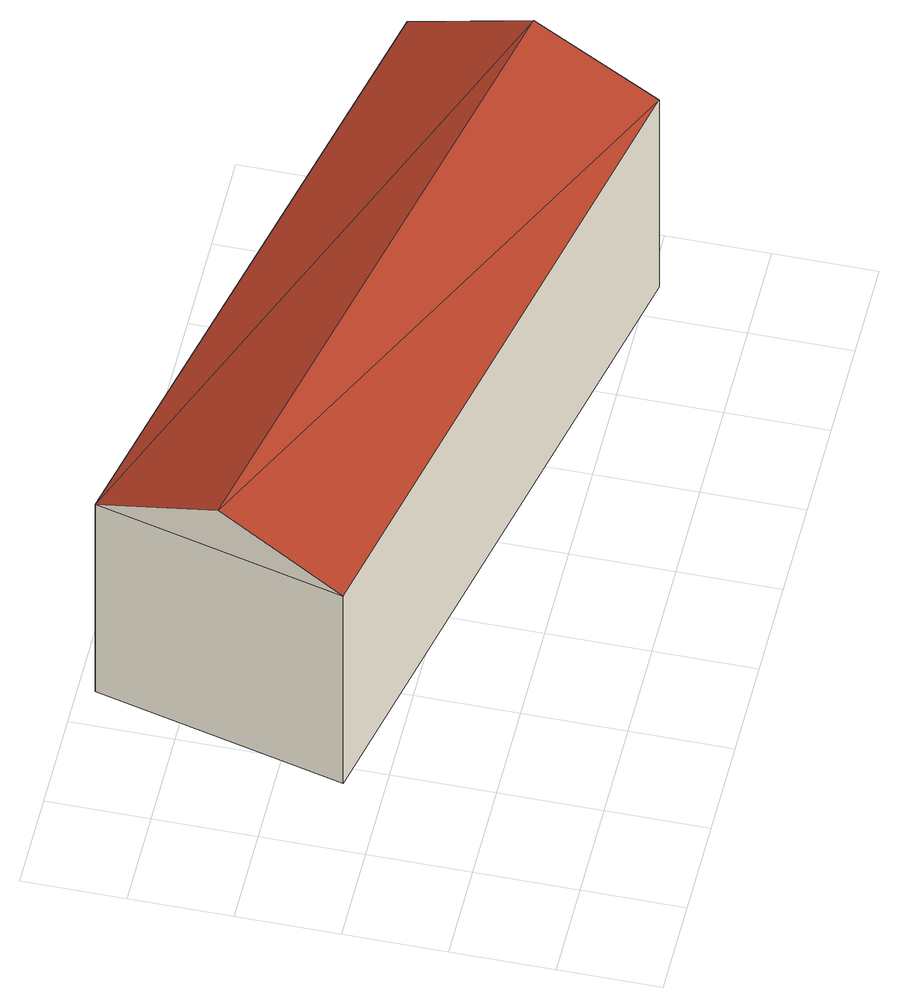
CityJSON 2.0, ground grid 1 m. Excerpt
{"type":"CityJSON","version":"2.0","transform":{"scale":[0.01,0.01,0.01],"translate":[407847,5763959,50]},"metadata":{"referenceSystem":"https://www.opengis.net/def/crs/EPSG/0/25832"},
"CityObjects":{
"building1":{"type":"Building","attributes":{"Gemeindeschluessel":"05515000","Geometrietyp2DReferenz":"3000","function":"51009_1610","roofType":"3100","measuredHeight":3.1},"geometry":[{"type":"Solid","lod":"2","boundaries":[[[[0,1,2,3]],[[4,5,1,0]],[[6,7,5,4]],[[3,2,7,6]],[[0,8,4]],[[6,9,3]],[[8,0,3]],[[3,9,8]],[[4,8,9]],[[9,6,4]],[[1,5,7,2]]]],"semantics":{"surfaces":[{"type":"WallSurface"},{"type":"RoofSurface"},{"type":"GroundSurface"}],"values":[[0,0,0,0,0,0,1,1,1,1,2]]}}]}
},
"vertices":[
[782,336,350],[782,336,96],[142,484,96],[142,484,350],[738,91,350],[738,91,96],[81,239,350],[81,239,96],[760,213,405],[111,362,405]
]}
